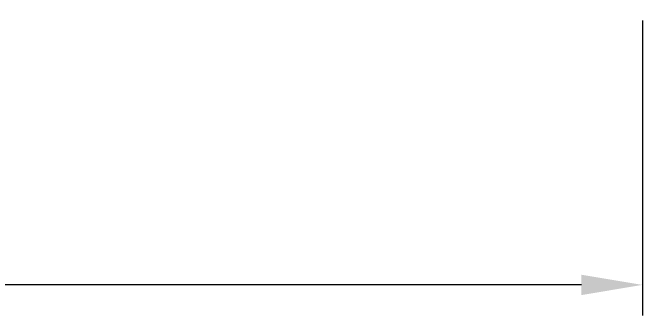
# Model space of a CAD drawing. Header units: millimetres. Extents: x 15 to 415, y 5 to 292.
# Drawn here: x 319.33 to 345.13, y 167.37 to 179.78 of the extents above; entities that cross this region are included whole.
import ezdxf

# ---------------------------------------------------------------- set-up
doc = ezdxf.new("R2010")
doc.units = ezdxf.units.MM
doc.layers.add('Annotations', color=7, linetype='Continuous')
doc.styles.add('Shapr3', font='txt', dxfattribs={"height": 3.3495})
doc.dimstyles.new('ISO-25', dxfattribs={"dimtxt": 2.5, "dimasz": 2.5, "dimexe": 1.25, "dimexo": 0.625, "dimtad": 1, "dimtxsty": 'Standard', "dimcen": 2.5, "dimadec": 0, "dimazin": 0, "dimtfac": 1, "dimtmove": 0, "dimatfit": 3, "dimfxl": 1, "dimarcsym": 0})

# ---------------------------------------------------------------- blocks, each defined once
blk = doc.blocks.new('*D3')
at = {"layer": 'Annotations', "color": 0, "linetype": 'Continuous', "lineweight": 15}
for p, q in [((275.625, 179.463), (275.625, 167.373)), ((345.129, 179.463), (345.129, 167.373)), ((342.629, 168.623), (278.125, 168.623))]:
    blk.add_line(p, q, dxfattribs=at)
at = {"layer": 'Annotations', "color": 0}
for points in [[(278.125, 169.04), (278.125, 168.206), (275.625, 168.623)], [(342.629, 168.206), (342.629, 169.04), (345.129, 168.623)]]:
    blk.add_solid(points, dxfattribs=at)
at = {"layer": 'Defpoints', "color": 0}
for p in [(275.625, 180.088), (345.129, 180.088), (275.625, 168.623)]:
    blk.add_point(p, dxfattribs=at)
at = {"layer": 'Annotations', "color": 0, "lineweight": 15, "insert": (310.039, 171.317), "char_height": 3.3495, "attachment_point": 5, "style": 'Shapr3'}
blk.add_mtext('\\A1;556,03', dxfattribs=at)

msp = doc.modelspace()

# ---------------------------------------------------------------- dimensions: what is measured, and where the dimension line sits
at = {"layer": 'Annotations', "linetype": 'Continuous', "lineweight": 15}
dim = msp.add_linear_dim(base=(275.6247, 168.6231), p1=(345.1288, 180.0881), p2=(275.6247, 180.0881), dimstyle='ISO-25', override={"dimscale": 1, "dimgap": 0.7, "dimdec": 2, "dimlfac": 8, "dimrnd": 0.01, "dimzin": 8, "dimdsep": 44, "dimtxsty": 'Shapr3', "dimse1": 0, "dimse2": 0, "dimadec": 2, "dimtol": 0, "dimlim": 0, "dimtp": 0, "dimtm": 0, "dimtfac": 0.6, "dimtdec": 8, "dimfrac": 2, "dimtolj": 1, "dimlwd": 15, "dimlwe": 15}, dxfattribs=at)
dim.commit()
dim.dimension.update_dxf_attribs({"geometry": '*D3', "text_midpoint": (310.039, 168.6231), "dimtype": 160})

doc.saveas('drawing.dxf')
